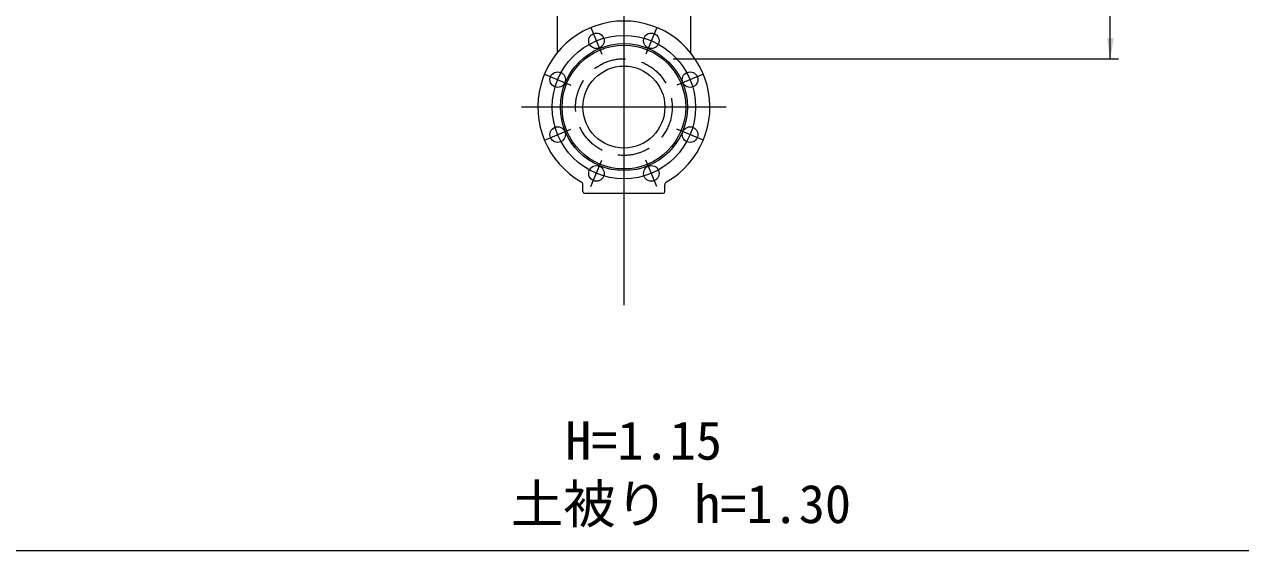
# Model space of a CAD drawing. Units: millimetres, scale not verified. Extents: x -6861 to 6861, y -3554 to 3095.
# Drawn here: x 3891 to 5376, y 1221 to 1863 of the extents above; entities that cross this region are included whole.
import ezdxf
from ezdxf.enums import TextEntityAlignment as Align

# ---------------------------------------------------------------- set-up
doc = ezdxf.new("R2010")
doc.units = ezdxf.units.MM
doc.header["$LTSCALE"] = 20
doc.linetypes.add('DASHED2', pattern=[3, 2, -1])
for name, color, linetype, lineweight in [('0-2_HIDEN', 7, 'DASHED2', 18), ('0-3_TEMP', 3, 'Continuous', 18), ('0-5_仕切弁', 7, 'Continuous', 18), ('0-6_寸法', 1, 'Continuous', 18)]:
    doc.layers.add(name, color=color, linetype=linetype, lineweight=lineweight)
doc.layers.add('0-7_注釈', color=1, linetype='Continuous')
doc.styles.add('ＭＳ ゴシック', font='')
doc.styles.get('ＭＳ ゴシック').set_extended_font_data('MS Gothic')

msp = doc.modelspace()

# ---------------------------------------------------------------- linework, layer by layer
at = {"layer": '0-2_HIDEN'}
msp.add_circle((4622.8, 1761.78), 59, dxfattribs=at)
at = {"layer": '0-3_TEMP'}
for p, q in [((4622.8, 2205.82), (4622.8, 1520.29)), ((4622.8, 2161.78), (4622.8, 1636.78)), ((4582.62, 1858.78), (4596.01, 1826.45)), ((4662.98, 1858.78), (4649.58, 1826.45)), ((4525.79, 1801.96), (4558.13, 1788.56)), ((4719.8, 1801.96), (4687.47, 1788.56)), ((4747.8, 1761.78), (4497.8, 1761.78)), ((4525.79, 1721.59), (4558.13, 1734.99)), ((4719.8, 1721.59), (4687.47, 1734.99)), ((4582.62, 1664.77), (4596.01, 1697.1)), ((4662.98, 1664.77), (4649.58, 1697.1)), ((1260.93, 1220.78), (6860.93, 1220.78))]:
    msp.add_line(p, q, dxfattribs=at)
msp.add_circle((4622.8, 1761.78), 87.5, dxfattribs=at)
at = {"layer": '0-5_仕切弁'}
for p, q in [((4541.3, 1880.2), (4541.3, 1827.98)), ((4704.3, 1880.2), (4704.3, 1827.98)), ((4572.8, 1658.78), (4572.8, 1667.09)), ((4672.8, 1658.78), (4672.8, 1667.09)), ((4574.8, 1656.78), (4670.8, 1656.78))]:
    msp.add_line(p, q, dxfattribs=at)
for centre, radius in [((4589.31, 1842.62), 9.5), ((4656.28, 1842.62), 9.5), ((4622.8, 1761.78), 77.5), ((4622.8, 1761.78), 75.5), ((4541.96, 1795.26), 9.5), ((4622.8, 1761.78), 50), ((4703.64, 1795.26), 9.5), ((4541.96, 1728.29), 9.5), ((4703.64, 1728.29), 9.5), ((4589.31, 1680.94), 9.5), ((4656.28, 1680.94), 9.5)]:
    msp.add_circle(centre, radius, dxfattribs=at)
for centre, radius, start, end in [((4622.8, 1761.78), 105, 299.697, 240.303), ((4568.8, 1667.09), 4, 0, 60.303), ((4676.8, 1667.09), 4, 119.697, 180), ((4574.8, 1658.78), 2, 180, 270), ((4670.8, 1658.78), 2, 270, 0)]:
    msp.add_arc(centre, radius, start, end, dxfattribs=at)
at = {"layer": '0-6_寸法'}
for p, q in [((5216.68, 1820.78), (5216.68, 2720.78)), ((4682.8, 1820.78), (5226.68, 1820.78))]:
    msp.add_line(p, q, dxfattribs=at)
msp.add_solid([(5212.52, 1845.78), (5216.68, 1820.78), (5220.85, 1845.78)], dxfattribs=at)

# ---------------------------------------------------------------- texts
at = {"layer": '0-7_注釈', "style": 'ＭＳ ゴシック'}
for s, p in [('H=1.15', (4551.06, 1317.67)), ('土被り h=1.30', (4484.72, 1240.28))]:
    msp.add_text(s, height=46.92, dxfattribs=at).set_placement(p, align=Align.BOTTOM_LEFT)

doc.saveas('drawing.dxf')
